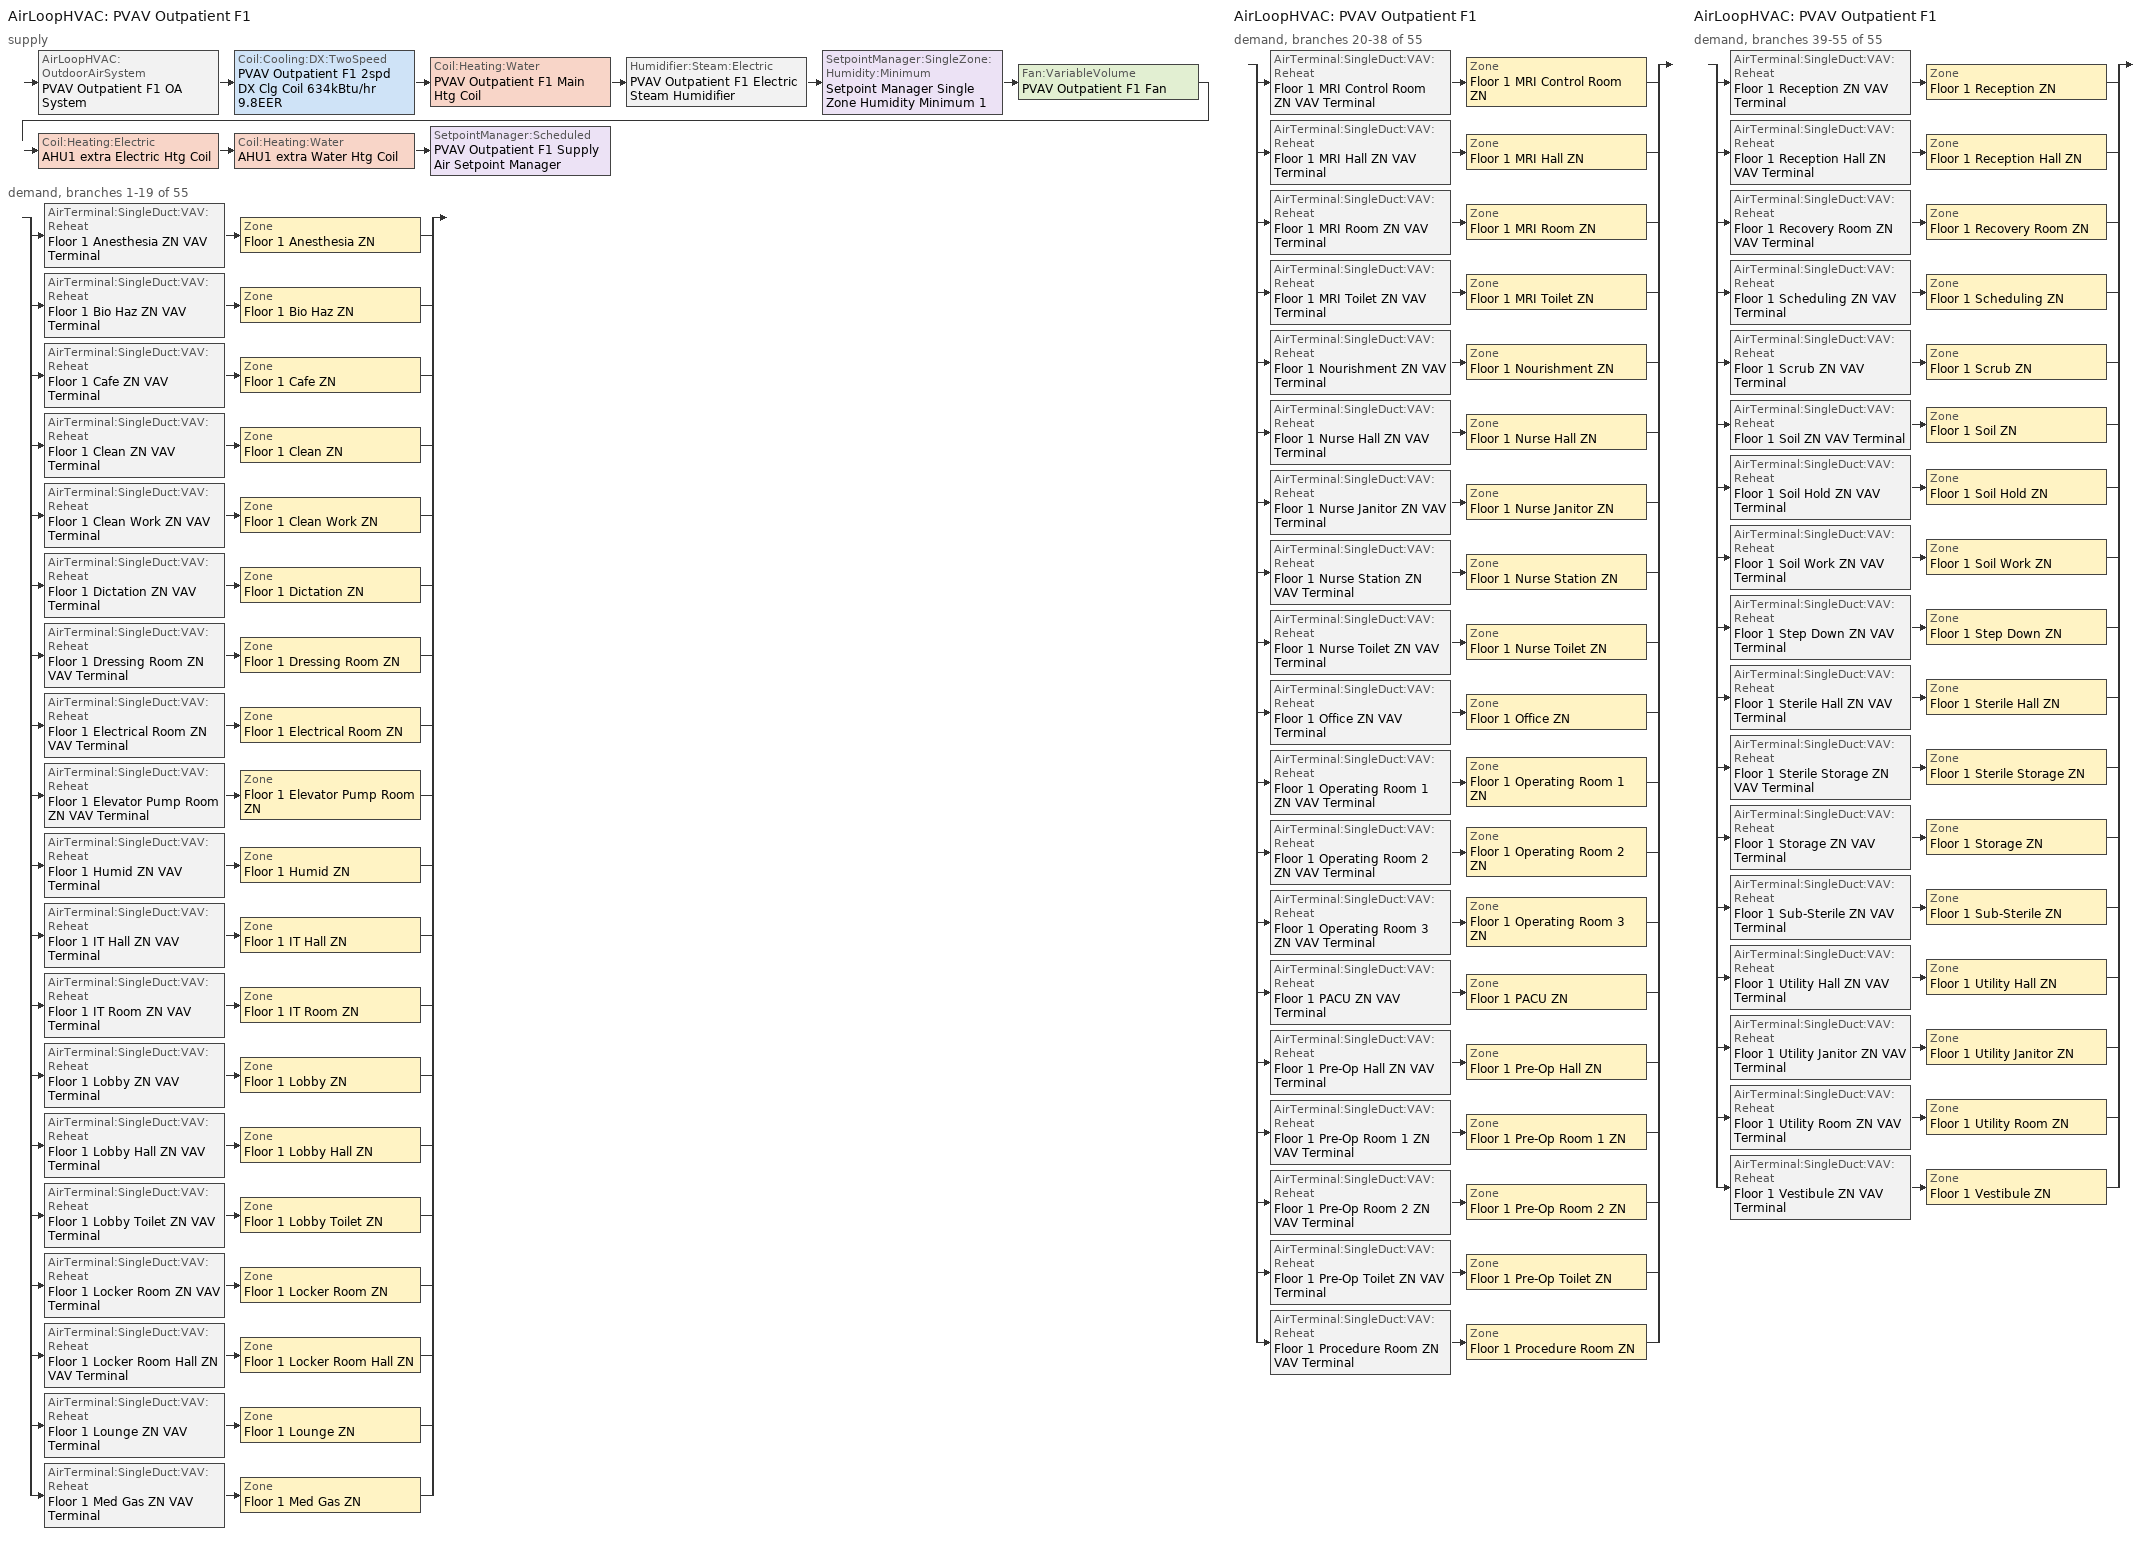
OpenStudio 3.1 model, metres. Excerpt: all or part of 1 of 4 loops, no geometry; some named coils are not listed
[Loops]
AirLoopHVAC 'PVAV Outpatient F1'
 supply: AirLoopHVAC:OutdoorAirSystem 'PVAV Outpatient F1 OA System' > Coil:Cooling:DX:TwoSpeed 'PVAV Outpatient F1 2spd DX Clg Coil 634kBtu/hr 9.8EER' > Coil:Heating:Water 'PVAV Outpatient F1 Main Htg Coil' > Humidifier:Steam:Electric 'PVAV Outpatient F1 Electric Steam Humidifier' > SetpointManager:SingleZone:Humidity:Minimum 'Setpoint Manager Single Zone Humidity Minimum 1' > Fan:VariableVolume 'PVAV Outpatient F1 Fan' > Coil:Heating:Electric 'AHU1 extra Electric Htg Coil' > Coil:Heating:Water 'AHU1 extra Water Htg Coil' > SetpointManager:Scheduled 'PVAV Outpatient F1 Supply Air Setpoint Manager'
 demand, branches 1-19 of 55: split
  | AirTerminal:SingleDuct:VAV:Reheat 'Floor 1 Anesthesia ZN VAV Terminal' > Zone 'Floor 1 Anesthesia ZN'
  | AirTerminal:SingleDuct:VAV:Reheat 'Floor 1 Bio Haz ZN VAV Terminal' > Zone 'Floor 1 Bio Haz ZN'
  | AirTerminal:SingleDuct:VAV:Reheat 'Floor 1 Cafe ZN VAV Terminal' > Zone 'Floor 1 Cafe ZN'
  | AirTerminal:SingleDuct:VAV:Reheat 'Floor 1 Clean ZN VAV Terminal' > Zone 'Floor 1 Clean ZN'
  | AirTerminal:SingleDuct:VAV:Reheat 'Floor 1 Clean Work ZN VAV Terminal' > Zone 'Floor 1 Clean Work ZN'
  | AirTerminal:SingleDuct:VAV:Reheat 'Floor 1 Dictation ZN VAV Terminal' > Zone 'Floor 1 Dictation ZN'
  | AirTerminal:SingleDuct:VAV:Reheat 'Floor 1 Dressing Room ZN VAV Terminal' > Zone 'Floor 1 Dressing Room ZN'
  | AirTerminal:SingleDuct:VAV:Reheat 'Floor 1 Electrical Room ZN VAV Terminal' > Zone 'Floor 1 Electrical Room ZN'
  | AirTerminal:SingleDuct:VAV:Reheat 'Floor 1 Elevator Pump Room ZN VAV Terminal' > Zone 'Floor 1 Elevator Pump Room ZN'
  | AirTerminal:SingleDuct:VAV:Reheat 'Floor 1 Humid ZN VAV Terminal' > Zone 'Floor 1 Humid ZN'
  | AirTerminal:SingleDuct:VAV:Reheat 'Floor 1 IT Hall ZN VAV Terminal' > Zone 'Floor 1 IT Hall ZN'
  | AirTerminal:SingleDuct:VAV:Reheat 'Floor 1 IT Room ZN VAV Terminal' > Zone 'Floor 1 IT Room ZN'
  | AirTerminal:SingleDuct:VAV:Reheat 'Floor 1 Lobby ZN VAV Terminal' > Zone 'Floor 1 Lobby ZN'
  | AirTerminal:SingleDuct:VAV:Reheat 'Floor 1 Lobby Hall ZN VAV Terminal' > Zone 'Floor 1 Lobby Hall ZN'
  | AirTerminal:SingleDuct:VAV:Reheat 'Floor 1 Lobby Toilet ZN VAV Terminal' > Zone 'Floor 1 Lobby Toilet ZN'
  | AirTerminal:SingleDuct:VAV:Reheat 'Floor 1 Locker Room ZN VAV Terminal' > Zone 'Floor 1 Locker Room ZN'
  | AirTerminal:SingleDuct:VAV:Reheat 'Floor 1 Locker Room Hall ZN VAV Terminal' > Zone 'Floor 1 Locker Room Hall ZN'
  | AirTerminal:SingleDuct:VAV:Reheat 'Floor 1 Lounge ZN VAV Terminal' > Zone 'Floor 1 Lounge ZN'
  | AirTerminal:SingleDuct:VAV:Reheat 'Floor 1 Med Gas ZN VAV Terminal' > Zone 'Floor 1 Med Gas ZN'
AirLoopHVAC 'PVAV Outpatient F1'
 demand, branches 20-38 of 55: split
  | AirTerminal:SingleDuct:VAV:Reheat 'Floor 1 MRI Control Room ZN VAV Terminal' > Zone 'Floor 1 MRI Control Room ZN'
  | AirTerminal:SingleDuct:VAV:Reheat 'Floor 1 MRI Hall ZN VAV Terminal' > Zone 'Floor 1 MRI Hall ZN'
  | AirTerminal:SingleDuct:VAV:Reheat 'Floor 1 MRI Room ZN VAV Terminal' > Zone 'Floor 1 MRI Room ZN'
  | AirTerminal:SingleDuct:VAV:Reheat 'Floor 1 MRI Toilet ZN VAV Terminal' > Zone 'Floor 1 MRI Toilet ZN'
  | AirTerminal:SingleDuct:VAV:Reheat 'Floor 1 Nourishment ZN VAV Terminal' > Zone 'Floor 1 Nourishment ZN'
  | AirTerminal:SingleDuct:VAV:Reheat 'Floor 1 Nurse Hall ZN VAV Terminal' > Zone 'Floor 1 Nurse Hall ZN'
  | AirTerminal:SingleDuct:VAV:Reheat 'Floor 1 Nurse Janitor ZN VAV Terminal' > Zone 'Floor 1 Nurse Janitor ZN'
  | AirTerminal:SingleDuct:VAV:Reheat 'Floor 1 Nurse Station ZN VAV Terminal' > Zone 'Floor 1 Nurse Station ZN'
  | AirTerminal:SingleDuct:VAV:Reheat 'Floor 1 Nurse Toilet ZN VAV Terminal' > Zone 'Floor 1 Nurse Toilet ZN'
  | AirTerminal:SingleDuct:VAV:Reheat 'Floor 1 Office ZN VAV Terminal' > Zone 'Floor 1 Office ZN'
  | AirTerminal:SingleDuct:VAV:Reheat 'Floor 1 Operating Room 1 ZN VAV Terminal' > Zone 'Floor 1 Operating Room 1 ZN'
  | AirTerminal:SingleDuct:VAV:Reheat 'Floor 1 Operating Room 2 ZN VAV Terminal' > Zone 'Floor 1 Operating Room 2 ZN'
  | AirTerminal:SingleDuct:VAV:Reheat 'Floor 1 Operating Room 3 ZN VAV Terminal' > Zone 'Floor 1 Operating Room 3 ZN'
  | AirTerminal:SingleDuct:VAV:Reheat 'Floor 1 PACU ZN VAV Terminal' > Zone 'Floor 1 PACU ZN'
  | AirTerminal:SingleDuct:VAV:Reheat 'Floor 1 Pre-Op Hall ZN VAV Terminal' > Zone 'Floor 1 Pre-Op Hall ZN'
  | AirTerminal:SingleDuct:VAV:Reheat 'Floor 1 Pre-Op Room 1 ZN VAV Terminal' > Zone 'Floor 1 Pre-Op Room 1 ZN'
  | AirTerminal:SingleDuct:VAV:Reheat 'Floor 1 Pre-Op Room 2 ZN VAV Terminal' > Zone 'Floor 1 Pre-Op Room 2 ZN'
  | AirTerminal:SingleDuct:VAV:Reheat 'Floor 1 Pre-Op Toilet ZN VAV Terminal' > Zone 'Floor 1 Pre-Op Toilet ZN'
  | AirTerminal:SingleDuct:VAV:Reheat 'Floor 1 Procedure Room ZN VAV Terminal' > Zone 'Floor 1 Procedure Room ZN'
AirLoopHVAC 'PVAV Outpatient F1'
 demand, branches 39-55 of 55: split
  | AirTerminal:SingleDuct:VAV:Reheat 'Floor 1 Reception ZN VAV Terminal' > Zone 'Floor 1 Reception ZN'
  | AirTerminal:SingleDuct:VAV:Reheat 'Floor 1 Reception Hall ZN VAV Terminal' > Zone 'Floor 1 Reception Hall ZN'
  | AirTerminal:SingleDuct:VAV:Reheat 'Floor 1 Recovery Room ZN VAV Terminal' > Zone 'Floor 1 Recovery Room ZN'
  | AirTerminal:SingleDuct:VAV:Reheat 'Floor 1 Scheduling ZN VAV Terminal' > Zone 'Floor 1 Scheduling ZN'
  | AirTerminal:SingleDuct:VAV:Reheat 'Floor 1 Scrub ZN VAV Terminal' > Zone 'Floor 1 Scrub ZN'
  | AirTerminal:SingleDuct:VAV:Reheat 'Floor 1 Soil ZN VAV Terminal' > Zone 'Floor 1 Soil ZN'
  | AirTerminal:SingleDuct:VAV:Reheat 'Floor 1 Soil Hold ZN VAV Terminal' > Zone 'Floor 1 Soil Hold ZN'
  | AirTerminal:SingleDuct:VAV:Reheat 'Floor 1 Soil Work ZN VAV Terminal' > Zone 'Floor 1 Soil Work ZN'
  | AirTerminal:SingleDuct:VAV:Reheat 'Floor 1 Step Down ZN VAV Terminal' > Zone 'Floor 1 Step Down ZN'
  | AirTerminal:SingleDuct:VAV:Reheat 'Floor 1 Sterile Hall ZN VAV Terminal' > Zone 'Floor 1 Sterile Hall ZN'
  | AirTerminal:SingleDuct:VAV:Reheat 'Floor 1 Sterile Storage ZN VAV Terminal' > Zone 'Floor 1 Sterile Storage ZN'
  | AirTerminal:SingleDuct:VAV:Reheat 'Floor 1 Storage ZN VAV Terminal' > Zone 'Floor 1 Storage ZN'
  | AirTerminal:SingleDuct:VAV:Reheat 'Floor 1 Sub-Sterile ZN VAV Terminal' > Zone 'Floor 1 Sub-Sterile ZN'
  | AirTerminal:SingleDuct:VAV:Reheat 'Floor 1 Utility Hall ZN VAV Terminal' > Zone 'Floor 1 Utility Hall ZN'
  | AirTerminal:SingleDuct:VAV:Reheat 'Floor 1 Utility Janitor ZN VAV Terminal' > Zone 'Floor 1 Utility Janitor ZN'
  | AirTerminal:SingleDuct:VAV:Reheat 'Floor 1 Utility Room ZN VAV Terminal' > Zone 'Floor 1 Utility Room ZN'
  | AirTerminal:SingleDuct:VAV:Reheat 'Floor 1 Vestibule ZN VAV Terminal' > Zone 'Floor 1 Vestibule ZN'
[Sizing:Zone] Zone Cooling Design Supply Air Temperature Input Method=SupplyAirTemperature; Zone Cooling Design Supply Air Temperature {C}=12.7778; Zone Cooling Design Supply Air Temperature Difference {deltaC}=11.11; Zone Heating Design Supply Air Temperature Input Method=SupplyAirTemperature; Zone Heating Design Supply Air Temperature {C}=50; Zone Heating Design Supply Air Temperature Difference {deltaC}=11.11; Zone Cooling Design Supply Air Humidity Ratio {kg-H2O/kg-air}=0.0085; Zone Heating Design Supply Air Humidity Ratio {kg-H2O/kg-air}=0.008; Heating Design Air Flow Method=DesignDay; Account for Dedicated Outdoor Air System=No; Dedicated Outdoor Air System Control Strategy=NeutralSupplyAir; Dedicated Outdoor Air Low Setpoint Temperature for Design {C}=autosize; Dedicated Outdoor Air High Setpoint Temperature for Design {C}=autosize
Name | Cooling Design Air Flow Method | Cooling Minimum Air Flow per Zone Floor Area {m3/s-m2}
Floor 1 Anesthesia ZN | DesignDayWithLimit | 0.00677333
Floor 1 Bio Haz ZN; Floor 1 Cafe ZN; Floor 1 Dictation ZN; Floor 1 Dressing Room ZN; Floor 1 Electrical Room ZN; Floor 1 Elevator Pump Room ZN; Floor 1 Humid ZN; Floor 1 IT Hall ZN; Floor 1 IT Room ZN; Floor 1 Lobby ZN; Floor 1 Lobby Hall ZN; Floor 1 Locker Room ZN; Floor 1 Locker Room Hall ZN; Floor 1 Lounge ZN; Floor 1 Med Gas ZN; Floor 1 MRI Control Room ZN; Floor 1 MRI Hall ZN; Floor 1 MRI Room ZN; Floor 1 Nourishment ZN; Floor 1 Nurse Hall ZN; Floor 1 Nurse Janitor ZN; Floor 1 Nurse Station ZN; Floor 1 Office ZN; Floor 1 Pre-Op Hall ZN; Floor 1 Reception ZN; Floor 1 Reception Hall ZN; Floor 1 Scheduling ZN; Floor 1 Scrub ZN; Floor 1 Sterile Hall ZN; Floor 1 Sterile Storage ZN; Floor 1 Storage ZN; Floor 1 Sub-Sterile ZN; Floor 1 Utility Hall ZN; Floor 1 Utility Janitor ZN; Floor 1 Utility Room ZN; Floor 1 Vestibule ZN | DesignDay
Floor 1 Clean ZN; Floor 1 Clean Work ZN | DesignDayWithLimit | 0.00338667
Floor 1 Lobby Toilet ZN; Floor 1 MRI Toilet ZN; Floor 1 Nurse Toilet ZN; Floor 1 Pre-Op Toilet ZN; Floor 1 Soil ZN; Floor 1 Soil Hold ZN; Floor 1 Soil Work ZN | DesignDayWithLimit | 0.00846667
Floor 1 Operating Room 1 ZN; Floor 1 Operating Room 2 ZN; Floor 1 Operating Room 3 ZN | DesignDayWithLimit | 0.0169333
Floor 1 PACU ZN; Floor 1 Pre-Op Room 1 ZN; Floor 1 Pre-Op Room 2 ZN; Floor 1 Recovery Room ZN; Floor 1 Step Down ZN | DesignDayWithLimit | 0.00508
Floor 1 Procedure Room ZN | DesignDayWithLimit | 0.0127
[Zone equipment]
Floor 1 Anesthesia ZN: Floor 1 Anesthesia ZN VAV Terminal, Floor 1 Anesthesia ZN Exhaust Fan
Floor 1 Bio Haz ZN: Floor 1 Bio Haz ZN VAV Terminal
Floor 1 Cafe ZN: Floor 1 Cafe ZN VAV Terminal
Floor 1 Clean ZN: Floor 1 Clean ZN VAV Terminal
Floor 1 Clean Work ZN: Floor 1 Clean Work ZN VAV Terminal
Floor 1 Dictation ZN: Floor 1 Dictation ZN VAV Terminal
Floor 1 Dressing Room ZN: Floor 1 Dressing Room ZN VAV Terminal
Floor 1 Electrical Room ZN: Floor 1 Electrical Room ZN VAV Terminal
Floor 1 Elevator Pump Room ZN: Floor 1 Elevator Pump Room ZN VAV Terminal
Floor 1 Humid ZN: Floor 1 Humid ZN VAV Terminal
Floor 1 IT Hall ZN: Floor 1 IT Hall ZN VAV Terminal
Floor 1 IT Room ZN: Floor 1 IT Room ZN VAV Terminal
Floor 1 Lobby ZN: Floor 1 Lobby ZN VAV Terminal
Floor 1 Lobby Hall ZN: Floor 1 Lobby Hall ZN VAV Terminal
Floor 1 Lobby Toilet ZN: Floor 1 Lobby Toilet ZN VAV Terminal, Floor 1 Lobby Toilet ZN Exhaust Fan
Floor 1 Locker Room ZN: Floor 1 Locker Room ZN VAV Terminal
Floor 1 Locker Room Hall ZN: Floor 1 Locker Room Hall ZN VAV Terminal
Floor 1 Lounge ZN: Floor 1 Lounge ZN VAV Terminal
Floor 1 Med Gas ZN: Floor 1 Med Gas ZN VAV Terminal
Floor 1 MRI Control Room ZN: Floor 1 MRI Control Room ZN VAV Terminal, Floor 1 MRI Control Room ZN Exhaust Fan
Floor 1 MRI Hall ZN: Floor 1 MRI Hall ZN VAV Terminal
Floor 1 MRI Room ZN: Floor 1 MRI Room ZN VAV Terminal, Floor 1 MRI Room ZN Exhaust Fan
Floor 1 MRI Toilet ZN: Floor 1 MRI Toilet ZN VAV Terminal, Floor 1 MRI Toilet ZN Exhaust Fan
Floor 1 Nourishment ZN: Floor 1 Nourishment ZN VAV Terminal
Floor 1 Nurse Hall ZN: Floor 1 Nurse Hall ZN VAV Terminal
Floor 1 Nurse Janitor ZN: Floor 1 Nurse Janitor ZN VAV Terminal
Floor 1 Nurse Station ZN: Floor 1 Nurse Station ZN VAV Terminal
Floor 1 Nurse Toilet ZN: Floor 1 Nurse Toilet ZN VAV Terminal, Floor 1 Nurse Toilet ZN Exhaust Fan
Floor 1 Office ZN: Floor 1 Office ZN VAV Terminal
Floor 1 Operating Room 1 ZN: Floor 1 Operating Room 1 ZN VAV Terminal
Floor 1 Operating Room 2 ZN: Floor 1 Operating Room 2 ZN VAV Terminal
Floor 1 Operating Room 3 ZN: Floor 1 Operating Room 3 ZN VAV Terminal
Floor 1 PACU ZN: Floor 1 PACU ZN VAV Terminal
Floor 1 Pre-Op Hall ZN: Floor 1 Pre-Op Hall ZN VAV Terminal
Floor 1 Pre-Op Room 1 ZN: Floor 1 Pre-Op Room 1 ZN VAV Terminal
Floor 1 Pre-Op Room 2 ZN: Floor 1 Pre-Op Room 2 ZN VAV Terminal
Floor 1 Pre-Op Toilet ZN: Floor 1 Pre-Op Toilet ZN VAV Terminal, Floor 1 Pre-Op Toilet ZN Exhaust Fan
Floor 1 Procedure Room ZN: Floor 1 Procedure Room ZN VAV Terminal
Floor 1 Reception ZN: Floor 1 Reception ZN VAV Terminal
Floor 1 Reception Hall ZN: Floor 1 Reception Hall ZN VAV Terminal
Floor 1 Recovery Room ZN: Floor 1 Recovery Room ZN VAV Terminal
Floor 1 Scheduling ZN: Floor 1 Scheduling ZN VAV Terminal
Floor 1 Scrub ZN: Floor 1 Scrub ZN VAV Terminal
Floor 1 Soil ZN: Floor 1 Soil ZN VAV Terminal, Floor 1 Soil ZN Exhaust Fan
Floor 1 Soil Hold ZN: Floor 1 Soil Hold ZN VAV Terminal, Floor 1 Soil Hold ZN Exhaust Fan
Floor 1 Soil Work ZN: Floor 1 Soil Work ZN VAV Terminal, Floor 1 Soil Work ZN Exhaust Fan
Floor 1 Step Down ZN: Floor 1 Step Down ZN VAV Terminal
Floor 1 Sterile Hall ZN: Floor 1 Sterile Hall ZN VAV Terminal
Floor 1 Sterile Storage ZN: Floor 1 Sterile Storage ZN VAV Terminal
Floor 1 Storage ZN: Floor 1 Storage ZN VAV Terminal
Floor 1 Sub-Sterile ZN: Floor 1 Sub-Sterile ZN VAV Terminal
Floor 1 Utility Hall ZN: Floor 1 Utility Hall ZN VAV Terminal
Floor 1 Utility Janitor ZN: Floor 1 Utility Janitor ZN VAV Terminal
Floor 1 Utility Room ZN: Floor 1 Utility Room ZN VAV Terminal
Floor 1 Vestibule ZN: Floor 1 Vestibule ZN VAV Terminal
[SetpointManager:Scheduled]
PVAV Outpatient F1 Supply Air Setpoint Manager: Control Variable=Temperature; Schedule=Supply Air Temp - 55.0F; Setpoint Node or NodeList=PVAV Outpatient F1 Supply Outlet Node
[AirLoopHVAC]
PVAV Outpatient F1: Availability Schedule=OutPatientHealthCare HVACOperationSchd; Design Supply Air Flow Rate {m3/s}=autosize; Design Return Air Flow Fraction of Supply Air Flow=1
[Sizing:System]
PVAV Outpatient F1: Type of Load to Size On=Sensible; Design Outdoor Air Flow Rate {m3/s}=Autosize; Central Heating Maximum System Air Flow Ratio=0.3; Preheat Design Temperature {C}=7.22222; Preheat Design Humidity Ratio {kg-H2O/kg-Air}=0.008; Precool Design Temperature {C}=12.7778; Precool Design Humidity Ratio {kg-H2O/kg-Air}=0.008; Central Cooling Design Supply Air Temperature {C}=12.7778; Central Heating Design Supply Air Temperature {C}=12.7778; Sizing Option=Coincident; 100% Outdoor Air in Cooling=No; 100% Outdoor Air in Heating=No; Central Cooling Design Supply Air Humidity Ratio {kg-H2O/kg-Air}=0.0085; Central Heating Design Supply Air Humidity Ratio {kg-H2O/kg-Air}=0.008; Cooling Design Air Flow Method=DesignDay; Cooling Design Air Flow Rate {m3/s}=0; Heating Design Air Flow Method=DesignDay; Heating Design Air Flow Rate {m3/s}=0; System Outdoor Air Method=ZoneSum; Zone Maximum Outdoor Air Fraction=1; Cooling Supply Air Flow Rate Per Floor Area {m3/s-m2}=0.00996765; Cooling Fraction of Autosized Cooling Supply Air Flow Rate=1; Cooling Supply Air Flow Rate Per Unit Cooling Capacity {m3/s-W}=3.94755e-05; Heating Supply Air Flow Rate Per Floor Area {m3/s-m2}=0.00996765; Heating Fraction of Autosized Heating Supply Air Flow Rate=1; Heating Fraction of Autosized Cooling Supply Air Flow Rate=1; Heating Supply Air Flow Rate Per Unit Heating Capacity {m3/s-W}=3.15882e-05; Cooling Design Capacity Method=CoolingDesignCapacity; Cooling Design Capacity {W}=autosize; Cooling Design Capacity Per Floor Area {W/m2}=234.7; Fraction of Autosized Cooling Design Capacity=1; Heating Design Capacity Method=HeatingDesignCapacity; Heating Design Capacity {W}=autosize; Heating Design Capacity Per Floor Area {W/m2}=157; Fraction of Autosized Heating Design Capacity=1; Central Cooling Capacity Control Method=OnOff
[Fan:VariableVolume]
PVAV Outpatient F1 Fan: Availability Schedule=Always On Discrete; Fan Total Efficiency=0.6084; Pressure Rise {Pa}=1389.92; Maximum Flow Rate {m3/s}=Autosize; Fan Power Minimum Flow Rate Input Method=Fraction; Fan Power Minimum Flow Fraction=0.25; Fan Power Minimum Air Flow Rate {m3/s}=0; Motor Efficiency=0.936; Motor In Airstream Fraction=1; Fan Power Coefficient 1=0.04076; Fan Power Coefficient 2=0.0881; Fan Power Coefficient 3=-0.0729; Fan Power Coefficient 4=0.9437; Fan Power Coefficient 5=0
[Coil:Cooling:DX:TwoSpeed]
PVAV Outpatient F1 2spd DX Clg Coil 634kBtu/hr 9.8EER: Availability Schedule=Always On Discrete; Rated High Speed Total Cooling Capacity {W}=Autosize; Rated High Speed Sensible Heat Ratio=Autosize; Rated High Speed COP {W/W}=3.39929; Rated High Speed Air Flow Rate {m3/s}=Autosize; Unit Internal Static Air Pressure {Pa}=773.3; Total Cooling Capacity Function of Temperature Curve=PSZ-AC_CoolCLennoxStandard10Ton_TGA120S2B_CapFT; Total Cooling Capacity Function of Flow Fraction Curve=AHU-1_CoolCStandard10Ton_CapFF; Energy Input Ratio Function of Temperature Curve=PSZ-AC_CoolCStandard10Ton_EIRFT; Energy Input Ratio Function of Flow Fraction Curve=CoolCLennoxStandard10Ton_TGA120S2B_EIRFFF; Part Load Fraction Correlation Curve=PSZ-AC_CoolCLennoxStandard10Ton_TGA120S2B_PLR; Rated Low Speed Total Cooling Capacity {W}=Autosize; Rated Low Speed Sensible Heat Ratio=0.69; Rated Low Speed COP {W/W}=3.39929; Low Speed Total Cooling Capacity Function of Temperature Curve=PSZ-AC_CoolCLennoxStandard10Ton_TGA120S2B_CapFT; Low Speed Energy Input Ratio Function of Temperature Curve=PSZ-AC_CoolCStandard10Ton_EIRFT; Condenser Type=AirCooled; Minimum Outdoor Dry-Bulb Temperature for Compressor Operation {C}=-25; High Speed Evaporative Condenser Effectiveness=0; High Speed Evaporative Condenser Air Flow Rate {m3/s}=Autosize; High Speed Evaporative Condenser Pump Rated Power Consumption {W}=Autosize; Low Speed Evaporative Condenser Effectiveness=0; Low Speed Evaporative Condenser Air Flow Rate {m3/s}=Autosize; Low Speed Evaporative Condenser Pump Rated Power Consumption {W}=Autosize; Basin Heater Capacity {W/K}=10; Basin Heater Setpoint Temperature {C}=2
[Controller:OutdoorAir]
Controller Outdoor Air 1: Minimum Outdoor Air Flow Rate {m3/s}=autosize; Maximum Outdoor Air Flow Rate {m3/s}=Autosize; Economizer Control Type=NoEconomizer; Economizer Control Action Type=ModulateFlow; Economizer Maximum Limit Dry-Bulb Temperature {C}=28; Economizer Maximum Limit Enthalpy {J/kg}=64000; Lockout Type=LockoutWithHeating; Minimum Limit Type=FixedMinimum; Minimum Outdoor Air Schedule=OutPatientHealthCare BLDG_OA_SCH; Minimum Fraction of Outdoor Air Schedule=OutPatientHealthCare AHU-1_OAminOAFracSchedule; Controller Mechanical Ventilation=PVAV Outpatient F1 Ventilation Controller; High Humidity Control=No; Heat Recovery Bypass Control Type=BypassWhenWithinEconomizerLimits
[Controller:MechanicalVentilation]
PVAV Outpatient F1 Ventilation Controller: Availability Schedule=Always Off Discrete; System Outdoor Air Method=ZoneSum
[AirLoopHVAC:OutdoorAirSystem]
PVAV Outpatient F1 OA System: Controller=Controller Outdoor Air 1
[AirTerminal:SingleDuct:VAV:Reheat] Availability Schedule=Always On Discrete; Maximum Air Flow Rate {m3/s}=AutoSize; Fixed Minimum Air Flow Rate {m3/s}=0; Maximum Hot Water or Steam Flow Rate {m3/s}=AutoSize; Minimum Hot Water or Steam Flow Rate {m3/s}=0; Convergence Tolerance=0.001; Damper Heating Action=ReverseWithLimits; Maximum Flow per Zone Floor Area During Reheat {m3/s-m2}=AutoSize; Maximum Flow Fraction During Reheat=AutoSize; Maximum Reheat Air Temperature {C}=50; Control For Outdoor Air=No
Name | Zone Minimum Air Flow Input Method | Constant Minimum Air Flow Fraction | Reheat Coil | Minimum Air Flow Fraction Schedule
Floor 1 Anesthesia ZN VAV Terminal | Constant | 1 | Floor 1 Anesthesia ZN Reheat Coil
Floor 1 Bio Haz ZN VAV Terminal | Constant | 0.2 | Floor 1 Bio Haz ZN Reheat Coil
Floor 1 Cafe ZN VAV Terminal | Constant | 0.2 | Floor 1 Cafe ZN Reheat Coil
Floor 1 Clean ZN VAV Terminal | Constant | 1 | Floor 1 Clean ZN Reheat Coil
Floor 1 Clean Work ZN VAV Terminal | Constant | 1 | Floor 1 Clean Work ZN Reheat Coil
Floor 1 Dictation ZN VAV Terminal | Constant | 0.2 | Floor 1 Dictation ZN Reheat Coil
Floor 1 Dressing Room ZN VAV Terminal | Constant | 0.2 | Floor 1 Dressing Room ZN Reheat Coil
Floor 1 Electrical Room ZN VAV Terminal | Constant | 0.2 | Floor 1 Electrical Room ZN Reheat Coil
Floor 1 Elevator Pump Room ZN VAV Terminal | Constant | 0.2 | Floor 1 Elevator Pump Room ZN Reheat Coil
Floor 1 Humid ZN VAV Terminal | Constant | 0.2 | Floor 1 Humid ZN Reheat Coil
Floor 1 IT Hall ZN VAV Terminal | Constant | 0.2 | Floor 1 IT Hall ZN Reheat Coil
Floor 1 IT Room ZN VAV Terminal | Constant | 0.2 | Floor 1 IT Room ZN Reheat Coil
Floor 1 Lobby ZN VAV Terminal | Constant | 0.2 | Floor 1 Lobby ZN Reheat Coil
Floor 1 Lobby Hall ZN VAV Terminal | Constant | 0.2 | Floor 1 Lobby Hall ZN Reheat Coil
Floor 1 Lobby Toilet ZN VAV Terminal | Constant | 1 | Floor 1 Lobby Toilet ZN Reheat Coil
Floor 1 Locker Room ZN VAV Terminal | Constant | 0.2 | Floor 1 Locker Room ZN Reheat Coil
Floor 1 Locker Room Hall ZN VAV Terminal | Constant | 0.2 | Floor 1 Locker Room Hall ZN Reheat Coil
Floor 1 Lounge ZN VAV Terminal | Constant | 0.2 | Floor 1 Lounge ZN Reheat Coil
Floor 1 Med Gas ZN VAV Terminal | Constant | 0.2 | Floor 1 Med Gas ZN Reheat Coil
Floor 1 MRI Control Room ZN VAV Terminal | Constant | 0.2 | Floor 1 MRI Control Room ZN Reheat Coil
Floor 1 MRI Hall ZN VAV Terminal | Constant | 0.2 | Floor 1 MRI Hall ZN Reheat Coil
Floor 1 MRI Room ZN VAV Terminal | Constant | 0.2 | Floor 1 MRI Room ZN Reheat Coil
Floor 1 MRI Toilet ZN VAV Terminal | Constant | 1 | Floor 1 MRI Toilet ZN Reheat Coil
Floor 1 Nourishment ZN VAV Terminal | Constant | 0.2 | Floor 1 Nourishment ZN Reheat Coil
Floor 1 Nurse Hall ZN VAV Terminal | Constant | 0.2 | Floor 1 Nurse Hall ZN Reheat Coil
Floor 1 Nurse Janitor ZN VAV Terminal | Constant | 0.2 | Floor 1 Nurse Janitor ZN Reheat Coil
Floor 1 Nurse Station ZN VAV Terminal | Constant | 0.2 | Floor 1 Nurse Station ZN Reheat Coil
Floor 1 Nurse Toilet ZN VAV Terminal | Constant | 1 | Floor 1 Nurse Toilet ZN Reheat Coil
Floor 1 Office ZN VAV Terminal | Constant | 0.2 | Floor 1 Office ZN Reheat Coil
Floor 1 Operating Room 1 ZN VAV Terminal | Scheduled | 1 | Floor 1 Operating Room 1 ZN Reheat Coil | OutPatientHealthCare OR_MinSA_Sched
Floor 1 Operating Room 2 ZN VAV Terminal | Scheduled | 1 | Floor 1 Operating Room 2 ZN Reheat Coil | OutPatientHealthCare OR_MinSA_Sched
Floor 1 Operating Room 3 ZN VAV Terminal | Constant | 1 | Floor 1 Operating Room 3 ZN Reheat Coil
Floor 1 PACU ZN VAV Terminal | Constant | 1 | Floor 1 PACU ZN Reheat Coil
Floor 1 Pre-Op Hall ZN VAV Terminal | Constant | 0.2 | Floor 1 Pre-Op Hall ZN Reheat Coil
Floor 1 Pre-Op Room 1 ZN VAV Terminal | Constant | 1 | Floor 1 Pre-Op Room 1 ZN Reheat Coil
Floor 1 Pre-Op Room 2 ZN VAV Terminal | Constant | 1 | Floor 1 Pre-Op Room 2 ZN Reheat Coil
Floor 1 Pre-Op Toilet ZN VAV Terminal | Constant | 1 | Floor 1 Pre-Op Toilet ZN Reheat Coil
Floor 1 Procedure Room ZN VAV Terminal | Constant | 1 | Floor 1 Procedure Room ZN Reheat Coil
Floor 1 Reception ZN VAV Terminal | Constant | 0.2 | Floor 1 Reception ZN Reheat Coil
Floor 1 Reception Hall ZN VAV Terminal | Constant | 0.2 | Floor 1 Reception Hall ZN Reheat Coil
Floor 1 Recovery Room ZN VAV Terminal | Constant | 1 | Floor 1 Recovery Room ZN Reheat Coil
Floor 1 Scheduling ZN VAV Terminal | Constant | 0.2 | Floor 1 Scheduling ZN Reheat Coil
Floor 1 Scrub ZN VAV Terminal | Constant | 0.2 | Floor 1 Scrub ZN Reheat Coil
Floor 1 Soil ZN VAV Terminal | Constant | 1 | Floor 1 Soil ZN Reheat Coil
Floor 1 Soil Hold ZN VAV Terminal | Constant | 1 | Floor 1 Soil Hold ZN Reheat Coil
Floor 1 Soil Work ZN VAV Terminal | Constant | 1 | Floor 1 Soil Work ZN Reheat Coil
Floor 1 Step Down ZN VAV Terminal | Constant | 1 | Floor 1 Step Down ZN Reheat Coil
Floor 1 Sterile Hall ZN VAV Terminal | Constant | 0.2 | Floor 1 Sterile Hall ZN Reheat Coil
Floor 1 Sterile Storage ZN VAV Terminal | Constant | 0.2 | Floor 1 Sterile Storage ZN Reheat Coil
Floor 1 Storage ZN VAV Terminal | Constant | 0.2 | Floor 1 Storage ZN Reheat Coil
Floor 1 Sub-Sterile ZN VAV Terminal | Constant | 0.2 | Floor 1 Sub-Sterile ZN Reheat Coil
Floor 1 Utility Hall ZN VAV Terminal | Constant | 0.2 | Floor 1 Utility Hall ZN Reheat Coil
Floor 1 Utility Janitor ZN VAV Terminal | Constant | 0.2 | Floor 1 Utility Janitor ZN Reheat Coil
Floor 1 Utility Room ZN VAV Terminal | Constant | 0.2 | Floor 1 Utility Room ZN Reheat Coil
Floor 1 Vestibule ZN VAV Terminal | Constant | 0.2 | Floor 1 Vestibule ZN Reheat Coil
[Coil:Heating:Electric]
AHU1 extra Electric Htg Coil: Availability Schedule=Always On Discrete; Efficiency=1
[Fan:ZoneExhaust] Availability Schedule=OutPatientHealthCare Hours_of_operation; System Availability Manager Coupling Mode=Decoupled
Name | Fan Total Efficiency | Pressure Rise {Pa} | Maximum Flow Rate {m3/s}
Floor 1 Anesthesia ZN Exhaust Fan | 0.31 | 249 | 0.0679562
Floor 1 Lobby Toilet ZN Exhaust Fan; Floor 1 MRI Toilet ZN Exhaust Fan; Floor 1 Nurse Toilet ZN Exhaust Fan; Floor 1 Pre-Op Toilet ZN Exhaust Fan | 0.31 | 249 | 0.0424726
Floor 1 MRI Control Room ZN Exhaust Fan | 0.31 | 249 | 0.1586
Floor 1 MRI Room ZN Exhaust Fan | 0.16 | 125 | 0.4153
Floor 1 Soil ZN Exhaust Fan | 0.31 | 249 | 0.0991028
Floor 1 Soil Hold ZN Exhaust Fan | 0.31 | 249 | 0.0440457
Floor 1 Soil Work ZN Exhaust Fan | 0.31 | 249 | 0.141575
[Humidifier:Steam:Electric]
PVAV Outpatient F1 Electric Steam Humidifier: Rated Capacity {m3/s}=3.72e-05; Rated Power {W}=100000
[SetpointManager:SingleZone:Humidity:Minimum]
Setpoint Manager Single Zone Humidity Minimum 1: Control Variable=MinimumHumidityRatio; Setpoint Node or NodeList=PVAV Outpatient F1 Electric Steam Humidifier Outlet Air Node; Control Zone=Floor 1 Operating Room 1 ZN
[Schedule:Constant]
Name | Value
Always On Discrete | 1
Always Off Discrete | 0
[Schedule:Ruleset]
Name | Default Day Schedule | Summer Design Day Schedule | Winter Design Day Schedule
OutPatientHealthCare HVACOperationSchd | OutPatientHealthCare HVACOperationSchd Default | OutPatientHealthCare HVACOperationSchd Summer Design Day | OutPatientHealthCare HVACOperationSchd Winter Design Day
OutPatientHealthCare BLDG_OA_SCH | OutPatientHealthCare BLDG_OA_SCH Default | OutPatientHealthCare BLDG_OA_SCH Summer Design Day | OutPatientHealthCare BLDG_OA_SCH Winter Design Day
Supply Air Temp - 55.0F | Supply Air Temp - 55.0F Default
OutPatientHealthCare Hours_of_operation | OutPatientHealthCare Hours_of_operation Default | OutPatientHealthCare Hours_of_operation Summer Design Day | OutPatientHealthCare Hours_of_operation Winter Design Day
OutPatientHealthCare AHU-1_OAminOAFracSchedule | OutPatientHealthCare AHU-1_OAminOAFracSchedule Default | OutPatientHealthCare AHU-1_OAminOAFracSchedule Summer Design Day | OutPatientHealthCare AHU-1_OAminOAFracSchedule Winter Design Day
OutPatientHealthCare OR_MinSA_Sched | OutPatientHealthCare OR_MinSA_Sched Default | OutPatientHealthCare OR_MinSA_Sched Summer Design Day | OutPatientHealthCare OR_MinSA_Sched Winter Design Day
[Schedule:Day]
OutPatientHealthCare HVACOperationSchd Default; OutPatientHealthCare HVACOperationSchd Winter Design Day; OutPatientHealthCare HVACOperationSchd Summer Design Day; OutPatientHealthCare Hours_of_operation Default; OutPatientHealthCare Hours_of_operation Winter Design Day; OutPatientHealthCare Hours_of_operation Summer Design Day; OutPatientHealthCare OR_MinSA_Sched Summer Design Day: 24, 0, 1
OutPatientHealthCare BLDG_OA_SCH Default: 24, 0, 0
OutPatientHealthCare BLDG_OA_SCH Winter Design Day; OutPatientHealthCare BLDG_OA_SCH Summer Design Day; OutPatientHealthCare BLDG_OA_SCH WntrDsn|SmrDsn|Sat|Wkdy Day: 6, 0, 0, 18, 0, 1, 24, 0, 0
Supply Air Temp - 55.0F Default: 24, 0, 12.7778
OutPatientHealthCare AHU-1_OAminOAFracSchedule Default; OutPatientHealthCare AHU-1_OAminOAFracSchedule Winter Design Day; OutPatientHealthCare AHU-1_OAminOAFracSchedule Summer Design Day: 24, 0, 0.33
OutPatientHealthCare OR_MinSA_Sched Default; OutPatientHealthCare OR_MinSA_Sched Winter Design Day: 24, 0, 0.2
OutPatientHealthCare OR_MinSA_Sched Sat|Wkdy Day: 6, 0, 0.2, 18, 0, 1, 24, 0, 0.2
[Schedule:Rule] Rule Order=0; Apply Monday=Yes; Apply Tuesday=Yes; Apply Wednesday=Yes; Apply Thursday=Yes; Apply Friday=Yes; Apply Saturday=Yes; Date Specification Type=DateRange; Start Month=1; Start Day=1; End Month=12; End Day=31
Name | Schedule Ruleset | Day Schedule
Schedule Rule 26 | OutPatientHealthCare BLDG_OA_SCH | OutPatientHealthCare BLDG_OA_SCH WntrDsn|SmrDsn|Sat|Wkdy Day
Schedule Rule 33 | OutPatientHealthCare OR_MinSA_Sched | OutPatientHealthCare OR_MinSA_Sched Sat|Wkdy Day
[Curve:Biquadratic] Minimum Value of x=17; Maximum Value of x=22; Minimum Value of y=29; Maximum Value of y=46
Name | Coefficient1 Constant | Coefficient2 x | Coefficient3 x**2 | Coefficient4 y | Coefficient5 y**2 | Coefficient6 x*y
PSZ-AC_CoolCLennoxStandard10Ton_TGA120S2B_CapFT | 0.42415 | 0.04426 | -0.00042 | 0.00333 | -8e-05 | -0.00021
PSZ-AC_CoolCStandard10Ton_EIRFT | 1.23649 | -0.02431 | 0.00057 | -0.01434 | 0.00063 | -0.00038
[Curve:Quadratic]
Name | Coefficient1 Constant | Coefficient2 x | Coefficient3 x**2 | Minimum Value of x | Maximum Value of x
AHU-1_CoolCStandard10Ton_CapFF | 0.77136 | 0.34053 | -0.11088 | 0.75918 | 1.13877
CoolCLennoxStandard10Ton_TGA120S2B_EIRFFF | 1.2055 | -0.32953 | 0.12308 | 0.75918 | 1.13877
PSZ-AC_CoolCLennoxStandard10Ton_TGA120S2B_PLR | 0.771 | 0.229 | 0 | 0 | 1
